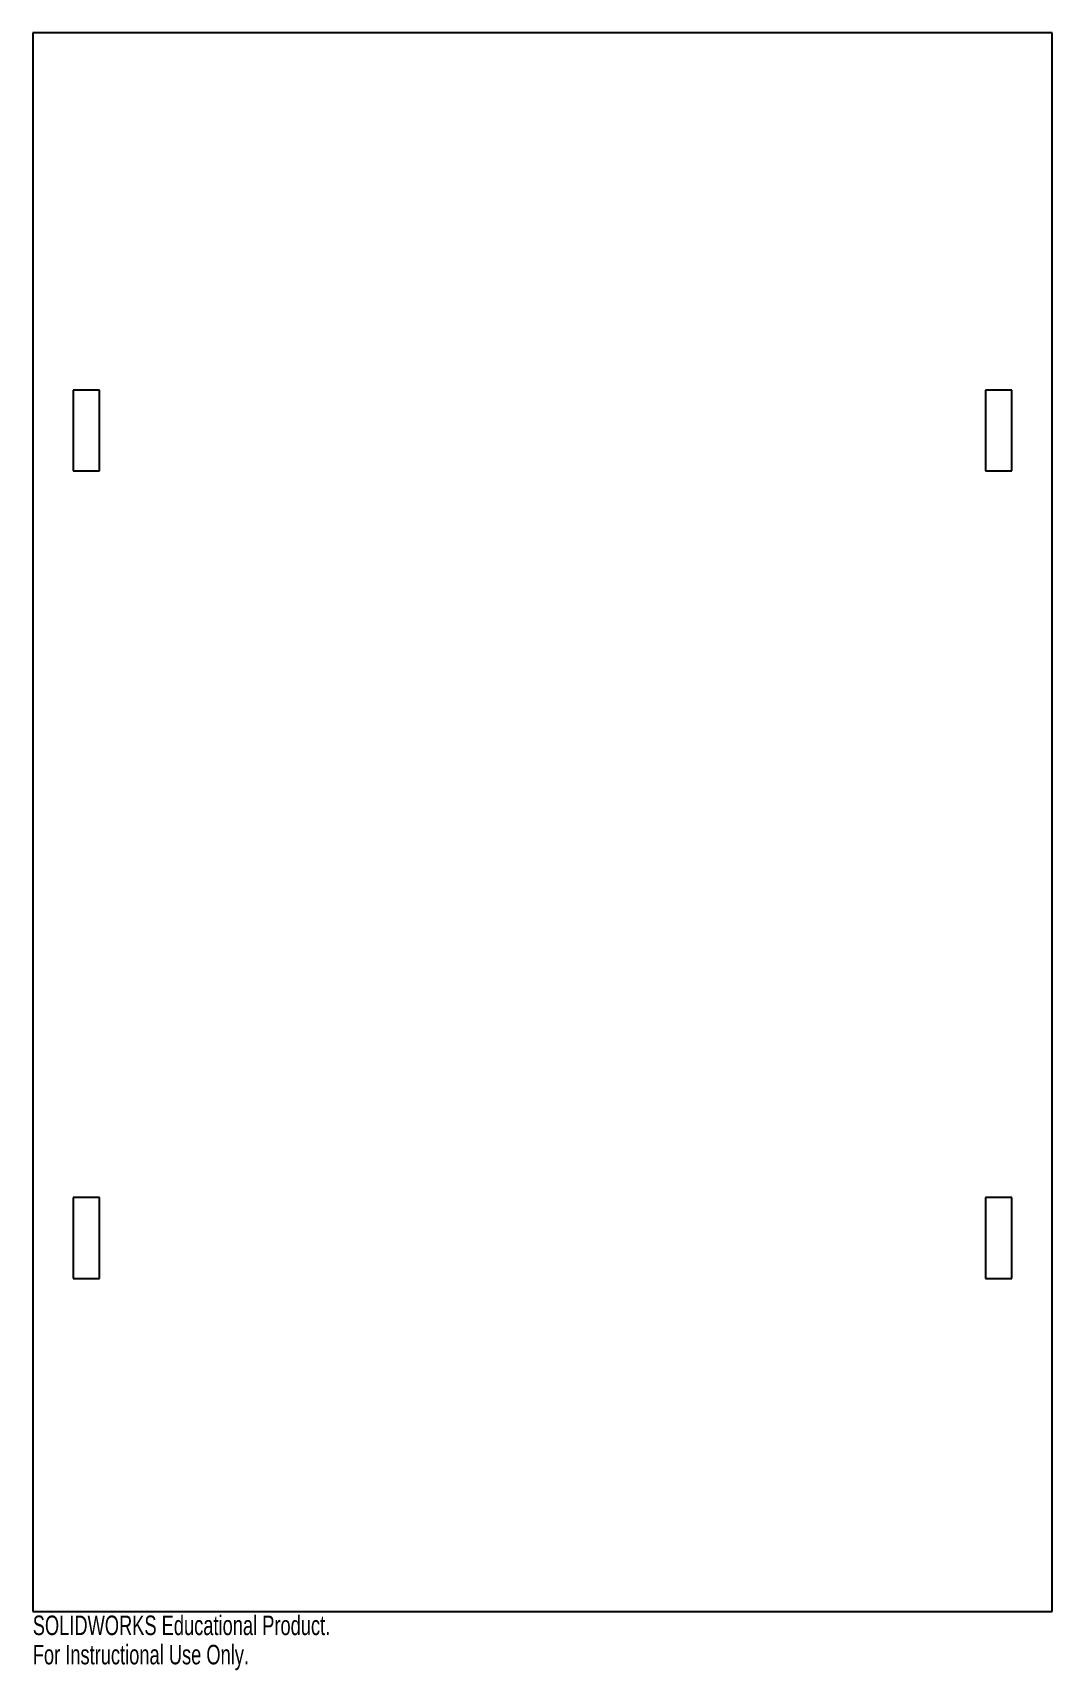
# Model space of a CAD drawing. Header units: millimetres. Extents: x 0 to 252, y -15 to 391.
import ezdxf

# ---------------------------------------------------------------- set-up
doc = ezdxf.new("R2010")
doc.units = ezdxf.units.MM
doc.styles.add('SLDTEXTSTYLE0', font='TXT', dxfattribs={"width": 0.7})

msp = doc.modelspace()

# ---------------------------------------------------------------- linework, layer by layer
at = {"color": 7, "linetype": 'Continuous', "lineweight": 25}
for p, q in [((0, 391), (0, 0)), ((252.5, 391), (0, 391)), ((252.5, 0), (252.5, 391)), ((10, 302.5), (10, 282.5)), ((16.5, 302.5), (10, 302.5)), ((16.5, 282.5), (16.5, 302.5)), ((236, 302.5), (236, 282.5)), ((242.5, 302.5), (236, 302.5)), ((242.5, 282.5), (242.5, 302.5)), ((10, 282.5), (16.5, 282.5)), ((236, 282.5), (242.5, 282.5)), ((10, 102.5), (10, 82.5)), ((16.5, 102.5), (10, 102.5)), ((16.5, 82.5), (16.5, 102.5)), ((236, 102.5), (236, 82.5)), ((242.5, 102.5), (236, 102.5)), ((242.5, 82.5), (242.5, 102.5)), ((10, 82.5), (16.5, 82.5)), ((236, 82.5), (242.5, 82.5)), ((0, 0), (252.5, 0))]:
    msp.add_line(p, q, dxfattribs=at)

# ---------------------------------------------------------------- texts
at = {"color": 7, "linetype": 'Continuous', "char_height": 4.8336, "attachment_point": 1, "style": 'SLDTEXTSTYLE0'}
for s, insert in [('SOLIDWORKS Educational Product.', (0, -1.02)), ('For Instructional Use Only.', (0, -8.27))]:
    msp.add_mtext(s, dxfattribs=dict(at, insert=insert))

doc.saveas('drawing.dxf')
